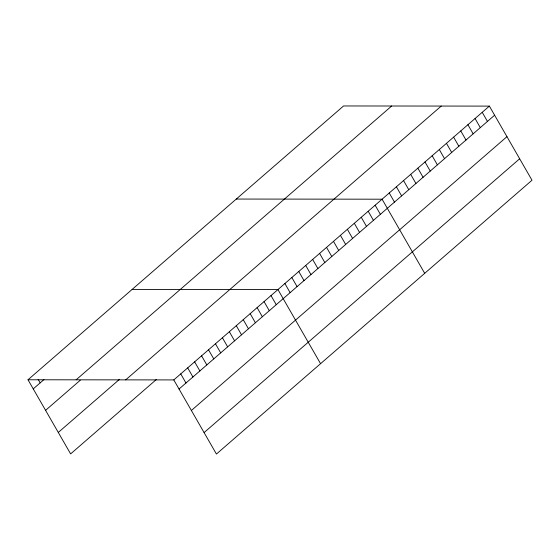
<?xml version="1.0" encoding="UTF-8"?>
<svg xmlns="http://www.w3.org/2000/svg" width="560" height="560" viewBox="0 0 560 560"><rect width="100%" height="100%" fill="white"/><g stroke="black" fill="none" stroke-linecap="round" stroke-linejoin="round"><path stroke-width="0.84" d="M28 379.771L343.574 105.959L489.377 106.106L532 180.229L216.426 454.041L173.803 379.918L28 379.771L70.623 453.894L156.457 379.421M33.243 388.885L43.967 379.575M76.118 379.82L391.685 106.008M45.577 410.34L80.29 380.219M58.289 432.439L119.511 379.323M125.692 379.869L441.259 106.057M173.803 379.918L489.377 106.106M179.046 389.025L494.613 115.213M191.38 410.48L506.954 136.668M204.092 432.586L519.666 158.774M236.278 199.052L382.081 199.199L424.704 273.329M132.139 289.408L277.942 289.555L320.565 363.685M482.223 112.308L487.459 121.422M475.069 118.517L480.312 127.631M467.915 124.726L473.158 133.833M460.761 130.928L466.004 140.042M453.607 137.137L458.85 146.251M446.46 143.339L451.696 152.453M439.306 149.548L444.542 158.662M432.152 155.757L437.388 164.864M424.998 161.959L430.241 171.073M417.844 168.168L423.087 177.282M410.69 174.377L415.933 183.484M403.543 180.579L408.779 189.693M396.389 186.788L401.625 195.902M389.235 192.99L394.471 202.104M375.137 205.226L380.38 214.333M368.193 211.246L373.436 220.36M361.256 217.273L366.492 226.387M354.312 223.293L359.548 232.407M347.368 229.32L352.611 238.434M340.424 235.34L345.667 244.454M333.48 241.367L338.723 250.481M326.543 247.394L331.779 256.501M319.599 253.414L324.835 262.528M312.655 259.441L317.898 268.548M305.711 265.461L310.954 274.575M298.767 271.488L304.01 280.602M291.83 277.508L297.066 286.622M284.886 283.535L290.122 292.649M270.998 295.582L276.241 304.696M264.054 301.609L269.297 310.716M257.117 307.629L262.353 316.743M250.173 313.656L255.409 322.763M243.229 319.676L248.472 328.79M236.285 325.703L241.528 334.817M229.348 331.723L234.584 340.837M222.404 337.75L227.64 346.864M215.46 343.77L220.696 352.884M208.516 349.797L213.759 358.911M201.572 355.824L206.815 364.931M194.635 361.844L199.871 370.958M187.691 367.871L192.927 376.978M180.747 373.891L185.983 383.005M38.164 379.351L40.18 382.858"/></g></svg>
